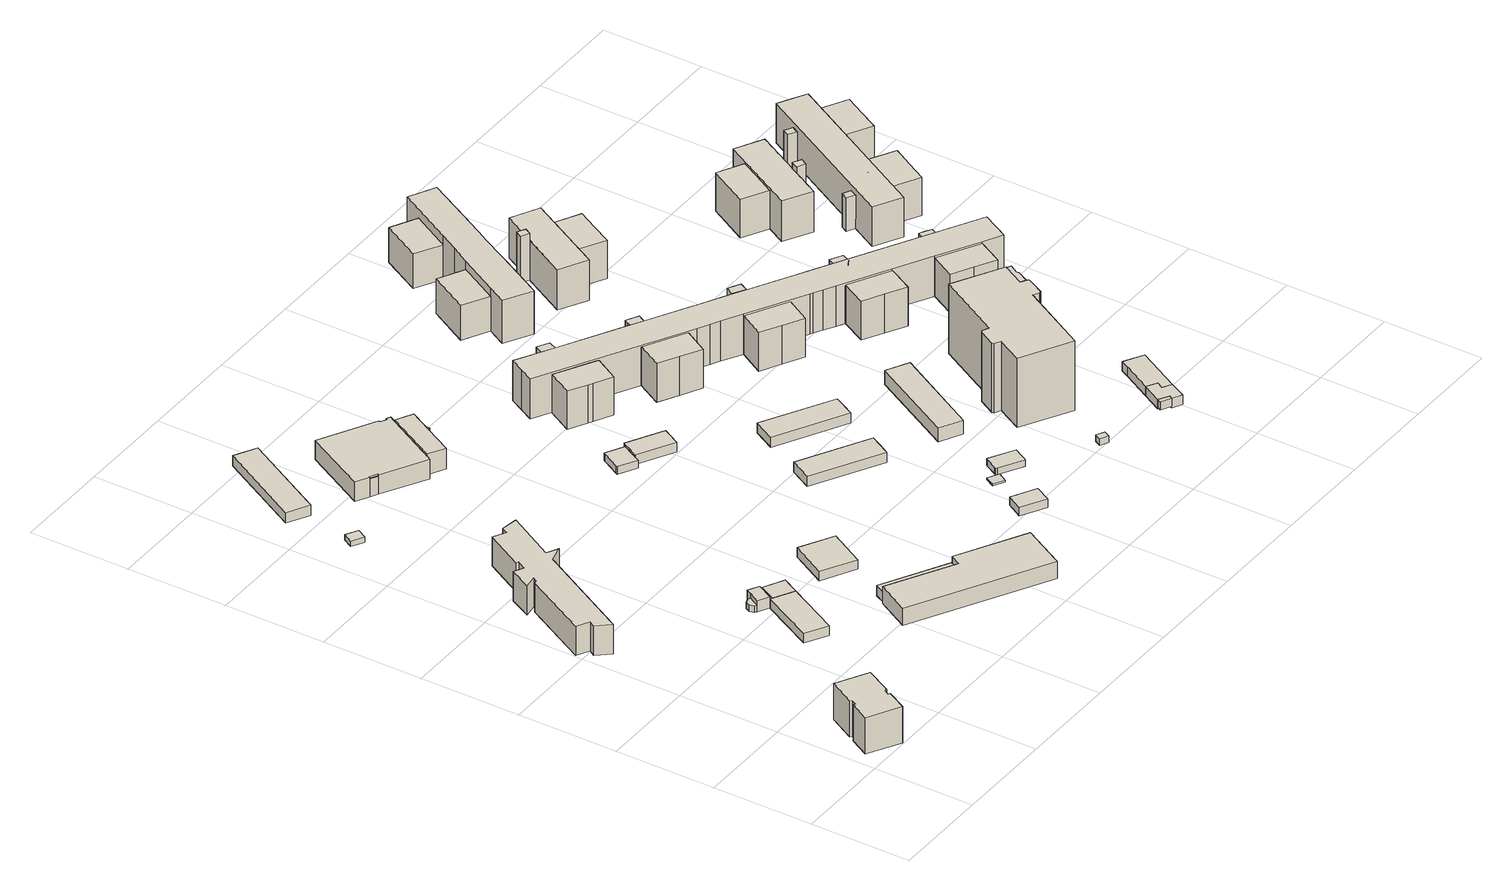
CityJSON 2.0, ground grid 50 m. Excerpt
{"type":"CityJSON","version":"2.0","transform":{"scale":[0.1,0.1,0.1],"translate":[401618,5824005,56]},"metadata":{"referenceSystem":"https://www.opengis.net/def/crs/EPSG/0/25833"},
"CityObjects":{
"building1":{"type":"Building","attributes":{"Gemeindeschluessel":"11000010","function":"31001_9998"},"address":[{"country":"Germany","locality":"Berlin","thoroughfareNumber":"4","thoroughfareName":"Premnitzer Straße"}],"children":["building1-1","building1-2"]},
"building1-1":{"type":"BuildingPart","attributes":{"BezugspunktDach":"2200","measuredHeight":18.89,"storeysAboveGround":6},"parents":["building1"],"geometry":[{"type":"MultiSurface","lod":"1","boundaries":[[[0,1,2,3,4,5,6,7,8,9,10,11]],[[12,13,14,15,16,17,18,19,20,21,22,23]],[[12,23,11,10]],[[13,12,10,9]],[[14,13,9,8]],[[15,14,8,7]],[[16,15,7,6]],[[17,16,6,5]],[[18,17,5,4]],[[24,25,18,4,3]],[[20,26,24,19,3,2]],[[27,28,26,2,1]],[[22,21,1,0]],[[23,22,0,11]],[[29,19,18,25,24]],[[19,24,26,20]],[[21,30,20,31,26,28,27]]]}]},
"building1-2":{"type":"BuildingPart","attributes":{"BezugspunktDach":"2200","measuredHeight":3.45,"storeysAboveGround":6},"parents":["building1"],"geometry":[{"type":"MultiSurface","lod":"1","boundaries":[[[28,32,33,25,24,26]],[[19,18,34,35,21,20]],[[34,18,25,33]],[[35,34,33,32]],[[21,35,32,28]],[[19,36,20,26,24]],[[19,24,25,18]],[[21,28,26,20]]]}]},
"building2":{"type":"Building","attributes":{"Gemeindeschluessel":"11000010","BezugspunktDach":"2200","function":"31001_2100","measuredHeight":15.28,"storeysAboveGround":4},"address":[{"country":"Germany","locality":"Berlin","thoroughfareNumber":"23","thoroughfareName":"Wolfener Straße"}],"geometry":[{"type":"Solid","lod":"1","boundaries":[[[[37,38,39,40,41,42,43,44,45,46,47,48,49,50,51,52,53,54,55]],[[56,57,58,59,60,61,62,63,64,65,66,67,68,69,70,71,72,73,74]],[[56,74,55,54]],[[57,56,54,53]],[[58,57,53,52]],[[59,58,52,51]],[[60,59,51,50]],[[61,60,50,49]],[[62,61,49,48]],[[63,62,48,47]],[[64,63,47,46]],[[65,64,46,45]],[[66,65,45,44]],[[67,66,44,43]],[[68,67,43,42]],[[69,68,42,41]],[[70,69,41,40]],[[71,70,40,39]],[[72,71,39,38]],[[73,72,38,37]],[[74,73,37,55]]]]}]},
"building3":{"type":"Building","attributes":{"Gemeindeschluessel":"11000010","BezugspunktDach":"2200","function":"31001_2100","measuredHeight":4.95,"storeysAboveGround":1},"address":[{"country":"Germany","locality":"Berlin","thoroughfareNumber":"3","thoroughfareName":"Premnitzer Straße"}],"geometry":[{"type":"Solid","lod":"1","boundaries":[[[[75,76,77,78,79]],[[80,81,82,83,84]],[[80,84,79,78]],[[81,80,78,77]],[[82,81,77,76]],[[83,82,76,75]],[[84,83,75,79]]]]}]},
"building4":{"type":"Building","attributes":{"Gemeindeschluessel":"11000010","BezugspunktDach":"2200","function":"31001_2523","measuredHeight":2.77,"storeysAboveGround":1},"address":[{"country":"Germany","locality":"Berlin","thoroughfareNumber":"23 (3)","thoroughfareName":"Wolfener Straße"}],"geometry":[{"type":"Solid","lod":"1","boundaries":[[[[85,86,87,88]],[[89,90,91,92]],[[89,92,88,87]],[[90,89,87,86]],[[91,90,86,85]],[[92,91,85,88]]]]}]},
"building5":{"type":"Building","attributes":{"Gemeindeschluessel":"11000010","function":"31001_2051"},"address":[{"country":"Germany","locality":"Berlin","thoroughfareNumber":"22","thoroughfareName":"Wolfener Straße"}],"children":["building5-1","building5-2"]},
"building5-1":{"type":"BuildingPart","attributes":{"BezugspunktDach":"2200","measuredHeight":5.9,"storeysAboveGround":2},"parents":["building5"],"geometry":[{"type":"MultiSurface","lod":"1","boundaries":[[[93,94,95,96,97]],[[98,99,100,101,102]],[[98,102,103,104,105,106,107,97,96]],[[99,98,96,95]],[[100,99,95,94]],[[101,100,94,93]],[[102,101,93,97]],[[107,106,105,104,103]]]}]},
"building5-2":{"type":"BuildingPart","attributes":{"BezugspunktDach":"2200","measuredHeight":3.31,"storeysAboveGround":2},"parents":["building5"],"geometry":[{"type":"Solid","lod":"1","boundaries":[[[[108,107,106,109,110,111]],[[112,113,105,104,114,115]],[[112,115,111,110]],[[113,112,110,109]],[[105,113,109,106]],[[114,104,107,108]],[[115,114,108,111]],[[104,105,106,107]]]]}]},
"building6":{"type":"Building","attributes":{"Gemeindeschluessel":"11000010","BezugspunktDach":"2200","function":"31001_2120","measuredHeight":5.14,"storeysAboveGround":1},"address":[{"country":"Germany","locality":"Berlin","thoroughfareNumber":"3 (1)","thoroughfareName":"Premnitzer Straße"}],"geometry":[{"type":"Solid","lod":"1","boundaries":[[[[76,116,117,77]],[[118,119,120,121]],[[118,121,77,117]],[[119,118,117,116]],[[120,119,116,76]],[[121,120,76,77]]]]}]},
"building7":{"type":"Building","attributes":{"Gemeindeschluessel":"11000010","BezugspunktDach":"2200","function":"31001_2100","measuredHeight":5.38,"storeysAboveGround":1},"address":[{"country":"Germany","locality":"Berlin","thoroughfareNumber":"5 (3)","thoroughfareName":"Nordring"}],"geometry":[{"type":"Solid","lod":"1","boundaries":[[[[122,123,124,125]],[[126,127,128,129]],[[126,129,125,124]],[[127,126,124,123]],[[128,127,123,122]],[[129,128,122,125]]]]}]},
"building8":{"type":"Building","attributes":{"Gemeindeschluessel":"11000010","function":"31001_2100"},"address":[{"country":"Germany","locality":"Berlin","thoroughfareNumber":"5","thoroughfareName":"Premnitzer Straße"}],"children":["building8-1","building8-2"]},
"building8-1":{"type":"BuildingPart","attributes":{"BezugspunktDach":"2200","measuredHeight":8.94,"storeysAboveGround":2},"parents":["building8"],"geometry":[{"type":"MultiSurface","lod":"1","boundaries":[[[130,131,132,133,134,135,136]],[[137,138,139,140,141,142,143]],[[137,143,136,135]],[[138,137,135,134]],[[144,145,134,133]],[[139,138,146,138,139,147]],[[148,144,139,140,139,133,132]],[[141,140,132,131]],[[142,141,131,130]],[[143,142,130,136]],[[147,139,138,146,145,144]],[[140,139,144,148]]]}]},
"building8-2":{"type":"BuildingPart","attributes":{"BezugspunktDach":"2200","measuredHeight":5.43,"storeysAboveGround":2},"parents":["building8"],"geometry":[{"type":"MultiSurface","lod":"1","boundaries":[[[144,148,149,150,145]],[[151,152,140,139,138]],[[151,138,145,150]],[[152,151,150,149]],[[140,152,149,148]],[[139,140,148,144]],[[138,139,144,145,153]]]}]},
"building9":{"type":"Building","attributes":{"Gemeindeschluessel":"11000010","BezugspunktDach":"2200","function":"31001_2143","measuredHeight":4.86,"storeysAboveGround":1},"address":[{"country":"Germany","locality":"Berlin","thoroughfareNumber":"4","thoroughfareName":"Leunaer Straße"}],"geometry":[{"type":"Solid","lod":"1","boundaries":[[[[154,155,156,157]],[[158,159,160,161]],[[158,161,157,156]],[[159,158,156,155]],[[160,159,155,154]],[[161,160,154,157]]]]}]},
"building10":{"type":"Building","attributes":{"Gemeindeschluessel":"11000010","function":"31001_2111"},"address":[{"country":"Germany","locality":"Berlin","thoroughfareNumber":"25","thoroughfareName":"Wolfener Straße"}],"children":["building10-1","building10-2","building10-3","building10-4","building10-5"]},
"building10-1":{"type":"BuildingPart","attributes":{"BezugspunktDach":"2200","measuredHeight":10.84,"storeysAboveGround":3},"parents":["building10"],"geometry":[{"type":"MultiSurface","lod":"1","boundaries":[[[162,163,164,165,166,167]],[[168,169,170,171,172,173]],[[174,168,173,175,173,168,174,176,167,166]],[[169,168,166,165]],[[170,169,165,164]],[[177,178,170,171,179,171,170,164,163]],[[172,171,163,162]],[[173,172,162,167]],[[180,181,168,174]],[[176,174,168,173,175]],[[179,171,170,178,177]]]}]},
"building10-2":{"type":"BuildingPart","attributes":{"BezugspunktDach":"2200","measuredHeight":10.68,"storeysAboveGround":3},"parents":["building10"],"geometry":[{"type":"Solid","lod":"1","boundaries":[[[[182,178,177]],[[170,183,171]],[[183,170,178,182]],[[171,183,182,177]],[[171,177,178,170]]]]}]},
"building10-3":{"type":"BuildingPart","attributes":{"BezugspunktDach":"2200","measuredHeight":10.04,"storeysAboveGround":3},"parents":["building10"],"geometry":[{"type":"MultiSurface","lod":"1","boundaries":[[[184,185,186,187,188,176,174,180,189,190,191,192,193,194]],[[195,196,197,198,199,181,168,173,200,201,202,203,204,205]],[[195,205,194,193]],[[196,195,193,192]],[[206,207,208,192,191]],[[197,196,209,210]],[[211,206,210,212,198,197,191,190]],[[213,211,190,189]],[[199,198,214,212,215]],[[181,199,189,180]],[[168,181,180,174]],[[200,173,176,188]],[[201,200,188,187]],[[216,217,187,186]],[[218,216,186,185]],[[219,218,203,204,203,185,184]],[[205,204,184,194]],[[210,209,208,207,206]],[[212,210,206,211]],[[215,212,214,211,213]],[[168,174,176,173]],[[202,201,217,216]],[[203,202,216,218]],[[204,203,218,219]]]}]},
"building10-4":{"type":"BuildingPart","attributes":{"BezugspunktDach":"2200","measuredHeight":9.22,"storeysAboveGround":3},"parents":["building10"],"geometry":[{"type":"Solid","lod":"1","boundaries":[[[[217,216,218,219]],[[203,202,201,204]],[[204,201,217,219]],[[203,204,219,218]],[[202,203,218,216]],[[201,202,216,217]]]]}]},
"building10-5":{"type":"BuildingPart","attributes":{"BezugspunktDach":"2200","measuredHeight":9.33,"storeysAboveGround":3},"parents":["building10"],"geometry":[{"type":"MultiSurface","lod":"1","boundaries":[[[211,213,207,206]],[[209,215,212,210]],[[215,209,207,213]],[[209,210,206,207]],[[212,215,213,211]],[[210,212,220,211,206]]]}]},
"building11":{"type":"Building","attributes":{"Gemeindeschluessel":"11000010","BezugspunktDach":"2200","function":"31001_2010","measuredHeight":4.16,"storeysAboveGround":1},"address":[{"country":"Germany","locality":"Berlin","thoroughfareNumber":"24","thoroughfareName":"Wolfener Straße"}],"geometry":[{"type":"Solid","lod":"1","boundaries":[[[[221,222,223,224,225,226,227,228,229,230]],[[231,232,233,234,235,236,237,238,239,240]],[[231,240,230,229]],[[232,231,229,228]],[[233,232,228,227]],[[234,233,227,226]],[[235,234,226,225]],[[236,235,225,224]],[[237,236,224,223]],[[238,237,223,222]],[[239,238,222,221]],[[240,239,221,230]]]]}]},
"building12":{"type":"Building","attributes":{"Gemeindeschluessel":"11000010","BezugspunktDach":"2200","function":"31001_2010","measuredHeight":5.52,"storeysAboveGround":1},"address":[{"country":"Germany","locality":"Berlin","thoroughfareNumber":"24 (1)","thoroughfareName":"Wolfener Straße"}],"geometry":[{"type":"Solid","lod":"1","boundaries":[[[[241,242,243,244,245,246,247,248]],[[249,250,251,252,253,254,255,256]],[[249,256,248,247]],[[250,249,247,246]],[[251,250,246,245]],[[252,251,245,244]],[[253,252,244,243]],[[254,253,243,242]],[[255,254,242,241]],[[256,255,241,248]]]]}]},
"building13":{"type":"Building","attributes":{"Gemeindeschluessel":"11000010","BezugspunktDach":"2200","function":"31001_2523","measuredHeight":4.35,"storeysAboveGround":1},"address":[{"country":"Germany","locality":"Berlin","thoroughfareNumber":"5 (2)","thoroughfareName":"Premnitzer Straße"}],"geometry":[{"type":"Solid","lod":"1","boundaries":[[[[257,258,259,260]],[[261,262,263,264]],[[261,264,260,259]],[[262,261,259,258]],[[263,262,258,257]],[[264,263,257,260]]]]}]},
"building14":{"type":"Building","attributes":{"Gemeindeschluessel":"11000010","BezugspunktDach":"2200","function":"31001_2100","measuredHeight":5.99,"storeysAboveGround":1},"address":[{"country":"Germany","locality":"Berlin","thoroughfareNumber":"3 (1)","thoroughfareName":"Leunaer Straße"}],"geometry":[{"type":"Solid","lod":"1","boundaries":[[[[265,266,267,268,269]],[[270,271,272,273,274]],[[270,274,269,268]],[[271,270,268,267]],[[272,271,267,266]],[[273,272,266,265]],[[274,273,265,269]]]]}]},
"building15":{"type":"Building","attributes":{"Gemeindeschluessel":"11000010","BezugspunktDach":"2200","function":"31001_9998","measuredHeight":1.51,"storeysAboveGround":1},"address":[{"country":"Germany","locality":"Berlin","thoroughfareNumber":"5 (4)","thoroughfareName":"Premnitzer Straße"}],"geometry":[{"type":"Solid","lod":"1","boundaries":[[[[275,276,277,278,279]],[[280,281,282,283,284]],[[280,284,279,278]],[[281,280,278,277]],[[282,281,277,276]],[[283,282,276,275]],[[284,283,275,279]]]]}]},
"building16":{"type":"Building","attributes":{"Gemeindeschluessel":"11000010","BezugspunktDach":"2200","function":"31001_2000","measuredHeight":3.68,"storeysAboveGround":1},"address":[{"country":"Germany","locality":"Berlin","thoroughfareNumber":"5 (3)","thoroughfareName":"Premnitzer Straße"}],"geometry":[{"type":"Solid","lod":"1","boundaries":[[[[285,286,287,288,289,290,291,292,293,294]],[[295,296,297,298,299,300,301,302,303,304]],[[295,304,294,293]],[[296,295,293,292]],[[297,296,292,291]],[[298,297,291,290]],[[299,298,290,289]],[[300,299,289,288]],[[301,300,288,287]],[[302,301,287,286]],[[303,302,286,285]],[[304,303,285,294]]]]}]},
"building17":{"type":"Building","attributes":{"Gemeindeschluessel":"11000010","BezugspunktDach":"2200","function":"31001_2100","measuredHeight":5.95,"storeysAboveGround":1},"address":[{"country":"Germany","locality":"Berlin","thoroughfareNumber":"3 (2)","thoroughfareName":"Leunaer Straße"}],"geometry":[{"type":"Solid","lod":"1","boundaries":[[[[305,306,307,308,309]],[[310,311,312,313,314]],[[310,314,309,308]],[[311,310,308,307]],[[312,311,307,306]],[[313,312,306,305]],[[314,313,305,309]]]]}]},
"building18":{"type":"Building","attributes":{"Gemeindeschluessel":"11000010","BezugspunktDach":"2200","function":"51009_1610","measuredHeight":3.36,"storeysAboveGround":0},"address":[{"country":"Germany","locality":"Berlin"}],"geometry":[{"type":"Solid","lod":"1","boundaries":[[[[315,316,317,318]],[[319,320,321,322]],[[319,322,318,317]],[[320,319,317,316]],[[321,320,316,315]],[[322,321,315,318]]]]}]},
"building19":{"type":"Building","attributes":{"Gemeindeschluessel":"11000010","BezugspunktDach":"2200","function":"31001_2100","measuredHeight":7.31,"storeysAboveGround":1},"address":[{"country":"Germany","locality":"Berlin","thoroughfareNumber":"7 (1)","thoroughfareName":"Leunaer Straße"}],"geometry":[{"type":"Solid","lod":"1","boundaries":[[[[323,324,325,326]],[[327,328,329,330]],[[327,330,326,325]],[[328,327,325,324]],[[329,328,324,323]],[[330,329,323,326]]]]}]},
"building20":{"type":"Building","attributes":{"Gemeindeschluessel":"11000010","function":"31001_2100"},"address":[{"country":"Germany","locality":"Berlin","thoroughfareNumber":"34 (1)","thoroughfareName":"Wolfener Straße"}],"children":["building20-1","building20-2","building20-3","building20-4","building20-5"]},
"building20-1":{"type":"BuildingPart","attributes":{"BezugspunktDach":"2200","measuredHeight":31.68,"storeysAboveGround":5},"parents":["building20"],"geometry":[{"type":"MultiSurface","lod":"1","boundaries":[[[331,332,333,334,335,336,337,338,339,340,341,342,343]],[[344,345,346,347,348,349,350,351,352,353,354,355,356]],[[344,356,343,342]],[[357,358,344,342,341]],[[346,345,341,340]],[[347,346,340,339]],[[348,359,360,361,347,339,338]],[[349,348,338,337]],[[350,349,337,336]],[[351,362,363,364,365,336,335]],[[352,351,335,334]],[[353,352,334,333]],[[354,353,333,332],[354,366,367,353]],[[355,354,332,331]],[[356,355,331,343]],[[345,344,358,357]],[[347,361,360,359]],[[350,368,365,364,363,362]],[[366,354,353,367]]]}]},
"building20-2":{"type":"BuildingPart","attributes":{"BezugspunktDach":"2200","measuredHeight":22.79,"storeysAboveGround":5},"parents":["building20"],"geometry":[{"type":"MultiSurface","lod":"1","boundaries":[[[358,357,369,370]],[[371,345,344,372]],[[371,372,370,369]],[[345,371,369,357]],[[372,344,358,370]],[[373,345,357,358,344]]]}]},
"building20-3":{"type":"BuildingPart","attributes":{"BezugspunktDach":"2200","measuredHeight":22.68,"storeysAboveGround":5},"parents":["building20"],"geometry":[{"type":"Solid","lod":"1","boundaries":[[[[361,360,374,375]],[[376,359,347,377]],[[376,377,375,374]],[[359,376,374,360]],[[377,347,361,375]],[[347,359,360,361]]]]}]},
"building20-4":{"type":"BuildingPart","attributes":{"BezugspunktDach":"2200","measuredHeight":13.51,"storeysAboveGround":5},"parents":["building20"],"geometry":[{"type":"Solid","lod":"1","boundaries":[[[[378,379,367,366]],[[353,380,381,354]],[[380,353,367,379]],[[381,380,379,378]],[[354,381,378,366]],[[353,354,366,367]]]]}]},
"building20-5":{"type":"BuildingPart","attributes":{"BezugspunktDach":"2200","measuredHeight":13.51,"storeysAboveGround":5},"parents":["building20"],"geometry":[{"type":"Solid","lod":"1","boundaries":[[[[382,383,365,364]],[[350,384,385,363]],[[384,350,365,383]],[[385,384,383,382]],[[363,385,382,364]],[[350,363,364,365]]]]}]},
"building21":{"type":"Building","attributes":{"Gemeindeschluessel":"11000010","function":"31001_2100"},"address":[{"country":"Germany","locality":"Berlin","thoroughfareNumber":"32","thoroughfareName":"Wolfener Straße"}],"children":["building21-1","building21-2","building21-3","building21-4","building21-5","building21-6","building21-7","building21-8","building21-9","building21-10","building21-11"]},
"building21-1":{"type":"BuildingPart","attributes":{"BezugspunktDach":"2200","measuredHeight":24.17,"storeysAboveGround":5},"parents":["building21"],"geometry":[{"type":"MultiSurface","lod":"1","boundaries":[[[386,387,388,389,390,391,392,393,394,395,396,397,398,399,400,401,402,403,404,405,406,407,408,409,410,411,412,413,414,415]],[[416,417,418,419,420,421,422,423,424,425,426,427,428,429,430,431,432,433,434,435,436,437,438,439,440,441,442,443,444,445]],[[416,445,415,414]],[[417,416,414,413]],[[446,447,448,417,413,412]],[[419,418,412,411]],[[449,450,419,411,410]],[[421,420,410,409]],[[422,421,409,408]],[[423,422,408,407]],[[426,425,405,404]],[[427,426,404,403]],[[428,427,403,402]],[[429,428,402,401]],[[430,429,401,400]],[[431,430,400,399]],[[432,431,399,398]],[[433,432,398,397]],[[434,433,397,396]],[[435,434,396,395]],[[436,435,395,394]],[[437,436,394,393]],[[438,437,393,392]],[[439,438,392,391]],[[440,439,391,390]],[[441,440,390,389]],[[442,441,389,388]],[[443,442,388,387]],[[444,443,387,386]],[[445,451,452,453,454,455,456,444,386,415]],[[418,448,447,446]],[[457,420,419,450,449]],[[424,423,407,406]],[[458,425,459,460,405]],[[424,461,406,460,462,459]],[[463,453,452,451]],[[463,464,454,453,465]],[[464,456,455,454]]]}]},
"building21-2":{"type":"BuildingPart","attributes":{"BezugspunktDach":"2200","measuredHeight":22.78,"storeysAboveGround":5},"parents":["building21"],"geometry":[{"type":"Solid","lod":"1","boundaries":[[[[466,467,468,469,470,471]],[[441,472,473,474,475,476]],[[441,476,471,470]],[[472,441,470,469]],[[473,472,469,468]],[[474,473,468,467]],[[475,474,467,466]],[[476,475,466,471]]]]}]},
"building21-3":{"type":"BuildingPart","attributes":{"BezugspunktDach":"2200","measuredHeight":21.76,"storeysAboveGround":5},"parents":["building21"],"geometry":[{"type":"MultiSurface","lod":"1","boundaries":[[[477,478,479,480,481,482]],[[483,484,485,425,459,424]],[[483,424,482,481]],[[484,483,481,480]],[[485,484,480,479]],[[425,485,479,478]],[[460,405,478,477]],[[424,406,460,486,477,482]],[[459,425,405,460]],[[459,486,460,406,424,487]]]}]},
"building21-4":{"type":"BuildingPart","attributes":{"BezugspunktDach":"2200","measuredHeight":21.2,"storeysAboveGround":5},"parents":["building21"],"geometry":[{"type":"Solid","lod":"1","boundaries":[[[[449,488,489,490,491,450]],[[492,493,494,495,420,419]],[[492,419,450,491]],[[493,492,491,490]],[[494,493,490,489]],[[495,494,489,488]],[[420,495,488,449]],[[419,420,449,450]]]]}]},
"building21-5":{"type":"BuildingPart","attributes":{"BezugspunktDach":"2200","measuredHeight":22.05,"storeysAboveGround":5},"parents":["building21"],"geometry":[{"type":"Solid","lod":"1","boundaries":[[[[496,497,498,499,500,501]],[[502,503,504,505,506,428]],[[502,428,501,500]],[[503,502,500,499]],[[504,503,499,498]],[[505,504,498,497]],[[506,505,497,496]],[[428,506,496,501]]]]}]},
"building21-6":{"type":"BuildingPart","attributes":{"BezugspunktDach":"2200","measuredHeight":21.98,"storeysAboveGround":5},"parents":["building21"],"geometry":[{"type":"Solid","lod":"1","boundaries":[[[[446,507,508,447]],[[509,510,418,448]],[[509,448,447,508]],[[510,509,508,507]],[[418,510,507,446]],[[448,418,446,447]]]]}]},
"building21-7":{"type":"BuildingPart","attributes":{"BezugspunktDach":"2200","measuredHeight":21.07,"storeysAboveGround":5},"parents":["building21"],"geometry":[{"type":"Solid","lod":"1","boundaries":[[[[511,512,513,514,515,516]],[[517,518,519,429,520,521]],[[517,521,516,515]],[[518,517,515,514]],[[519,518,514,513]],[[429,519,513,512]],[[520,429,512,511]],[[521,520,511,516]]]]}]},
"building21-8":{"type":"BuildingPart","attributes":{"BezugspunktDach":"2200","measuredHeight":22.66,"storeysAboveGround":5},"parents":["building21"],"geometry":[{"type":"Solid","lod":"1","boundaries":[[[[522,523,524,525,526,527]],[[435,528,434,529,530,531]],[[435,531,527,526]],[[528,435,526,525]],[[434,528,525,524]],[[529,434,524,523]],[[530,529,523,522]],[[531,530,522,527]]]]}]},
"building21-9":{"type":"BuildingPart","attributes":{"BezugspunktDach":"2200","measuredHeight":22.24,"storeysAboveGround":5},"parents":["building21"],"geometry":[{"type":"Solid","lod":"1","boundaries":[[[[532,533,534,455,454,453,452,535]],[[451,463,464,456,536,537,538,539]],[[451,539,535,452]],[[536,456,455,534]],[[537,536,534,533]],[[538,537,533,532]],[[539,538,532,535]],[[463,451,452,453]],[[464,463,453,454]],[[456,464,454,455]]]]}]},
"building21-10":{"type":"BuildingPart","attributes":{"BezugspunktDach":"2200","measuredHeight":22.63,"storeysAboveGround":5},"parents":["building21"],"geometry":[{"type":"Solid","lod":"1","boundaries":[[[[540,541,542,543,544,545]],[[546,547,436,548,549,550]],[[546,550,545,544]],[[547,546,544,543]],[[436,547,543,542]],[[548,436,542,541]],[[549,548,541,540]],[[550,549,540,545]]]]}]},
"building21-11":{"type":"BuildingPart","attributes":{"BezugspunktDach":"2200","measuredHeight":22.77,"storeysAboveGround":5},"parents":["building21"],"geometry":[{"type":"Solid","lod":"1","boundaries":[[[[551,552,553,554,555,556]],[[557,558,559,560,561,562]],[[557,562,556,555]],[[558,557,555,554]],[[559,558,554,553]],[[560,559,553,552]],[[561,560,552,551]],[[562,561,551,556]]]]}]},
"building22":{"type":"Building","attributes":{"Gemeindeschluessel":"11000010","function":"31001_9998"},"address":[{"country":"Germany","locality":"Berlin","thoroughfareNumber":"7","thoroughfareName":"Leunaer Straße"}],"children":["building22-1","building22-2"]},
"building22-1":{"type":"BuildingPart","attributes":{"BezugspunktDach":"2200","measuredHeight":36.35,"storeysAboveGround":8},"parents":["building22"],"geometry":[{"type":"MultiSurface","lod":"1","boundaries":[[[563,564,565,566,567,568,569,570,571,572,573,574,575,576,577,578,579,580,581]],[[582,583,584,585,586,587,588,589,590,591,592,593,594,595,596,597,598,599,600]],[[582,600,581,580]],[[583,582,580,579]],[[584,583,579,578]],[[585,584,578,577]],[[586,585,577,576]],[[587,586,576,575]],[[588,587,575,574]],[[589,588,574,573]],[[590,589,573,572]],[[591,590,601,602]],[[592,591,603,602,604]],[[593,592,570,569]],[[594,593,569,568]],[[595,594,568,567]],[[596,595,567,566]],[[597,596,566,565]],[[598,597,565,564]],[[599,598,564,563]],[[600,599,563,581]],[[602,601,572,571]],[[604,602,603,571,570]]]}]},
"building22-2":{"type":"BuildingPart","attributes":{"BezugspunktDach":"2200","measuredHeight":36.25,"storeysAboveGround":8},"parents":["building22"],"geometry":[{"type":"MultiSurface","lod":"1","boundaries":[[[605,606,607,608,609,610,611]],[[601,612,613,614,615,604,602]],[[572,571,611,610]],[[612,601,610,609]],[[613,612,609,608]],[[614,613,608,607]],[[615,614,607,606]],[[604,615,606,605]],[[571,570,605,611]],[[601,602,571,572]],[[616,602,604,570,571]]]}]},
"building23":{"type":"Building","attributes":{"Gemeindeschluessel":"11000010","BezugspunktDach":"2200","function":"51009_1610","measuredHeight":4.33,"storeysAboveGround":0},"address":[{"country":"Germany","locality":"Berlin"}],"geometry":[{"type":"Solid","lod":"1","boundaries":[[[[617,618,619,620]],[[621,622,623,624]],[[621,624,620,619]],[[622,621,619,618]],[[623,622,618,617]],[[624,623,617,620]]]]}]},
"building24":{"type":"Building","attributes":{"Gemeindeschluessel":"11000010","BezugspunktDach":"2200","function":"31001_3090","measuredHeight":4.99,"storeysAboveGround":1},"address":[{"country":"Germany","locality":"Berlin","thoroughfareNumber":"278 (1)","thoroughfareName":"Märkische Allee"}],"geometry":[{"type":"Solid","lod":"1","boundaries":[[[[618,617,625,626,627,628,629,630,619]],[[631,632,633,634,635,636,637,638,639]],[[631,639,619,630]],[[632,631,630,629]],[[633,632,629,628]],[[634,633,628,627]],[[635,634,627,626]],[[636,635,626,625]],[[637,636,625,617]],[[638,637,617,618]],[[639,638,618,619]]]]}]},
"building25":{"type":"Building","attributes":{"Gemeindeschluessel":"11000010","BezugspunktDach":"2200","function":"51009_1610","measuredHeight":4.92,"storeysAboveGround":0},"address":[{"country":"Germany","locality":"Berlin"}],"geometry":[{"type":"Solid","lod":"1","boundaries":[[[[640,641,642,643,644,645,646]],[[647,648,649,634,633,632,631]],[[647,631,646,645]],[[648,647,645,644]],[[649,648,644,643]],[[634,649,643,642]],[[633,634,642,641]],[[632,633,641,640]],[[631,632,640,646]]]]}]},
"building26":{"type":"Building","attributes":{"Gemeindeschluessel":"11000010","function":"31001_2100"},"address":[{"country":"Germany","locality":"Berlin","thoroughfareNumber":"34 (2)","thoroughfareName":"Wolfener Straße"}],"children":["building26-1","building26-2","building26-3"]},
"building26-1":{"type":"BuildingPart","attributes":{"BezugspunktDach":"2200","measuredHeight":24.43,"storeysAboveGround":5},"parents":["building26"],"geometry":[{"type":"MultiSurface","lod":"1","boundaries":[[[650,651,652,653]],[[654,655,656,657]],[[654,658,659,652]],[[657,653,660,661]],[[655,654,652,651]],[[656,662,663,664,665,666,655,651,650]],[[657,656,650,653]],[[661,660,659,658]],[[667,664,663,662]],[[666,665,664,667]]]}]},
"building26-2":{"type":"BuildingPart","attributes":{"BezugspunktDach":"2200","measuredHeight":22.28,"storeysAboveGround":5},"parents":["building26"],"geometry":[{"type":"Solid","lod":"1","boundaries":[[[[668,669,670,665,664,663]],[[667,666,671,672,673,662]],[[671,666,665,670]],[[672,671,670,669]],[[673,672,669,668]],[[662,673,668,663]],[[667,662,663,664]],[[666,667,664,665]]]]}]},
"building26-3":{"type":"BuildingPart","attributes":{"BezugspunktDach":"2200","measuredHeight":24.43,"storeysAboveGround":5},"parents":["building26"],"geometry":[{"type":"MultiSurface","lod":"1","boundaries":[[[674,675,676,677]],[[678,658,661,679]],[[678,679,677,676]],[[658,678,676,675]],[[660,659,675,674]],[[679,661,674,677]],[[661,658,659,660]]]}]},
"building27":{"type":"Building","attributes":{"Gemeindeschluessel":"11000010","BezugspunktDach":"2200","function":"51009_1610","measuredHeight":13.22,"storeysAboveGround":0},"address":[{"country":"Germany","locality":"Berlin"}],"geometry":[{"type":"Solid","lod":"1","boundaries":[[[[680,681,682,683,684]],[[615,685,686,687,604]],[[615,604,684,683]],[[685,615,683,682]],[[686,685,682,681]],[[687,686,681,680]],[[604,687,680,684]]]]}]},
"building28":{"type":"Building","attributes":{"Gemeindeschluessel":"11000010","function":"31001_2100"},"address":[{"country":"Germany","locality":"Berlin","thoroughfareNumber":"32 (2)","thoroughfareName":"Wolfener Straße"}],"children":["building28-1","building28-2","building28-3"]},
"building28-1":{"type":"BuildingPart","attributes":{"BezugspunktDach":"2200","measuredHeight":24.58,"storeysAboveGround":5},"parents":["building28"],"geometry":[{"type":"MultiSurface","lod":"1","boundaries":[[[688,689,690,691]],[[692,693,694,695]],[[692,696,697,698,699,700,695,691,690]],[[693,692,690,689]],[[694,701,702,688]],[[693,689,703,704]],[[695,694,688,691]],[[705,698,697,696]],[[705,700,699,698]],[[704,703,702,701]]]}]},
"building28-2":{"type":"BuildingPart","attributes":{"BezugspunktDach":"2200","measuredHeight":22.32,"storeysAboveGround":5},"parents":["building28"],"geometry":[{"type":"MultiSurface","lod":"1","boundaries":[[[699,698,697,706,707]],[[708,696,705,700,709]],[[708,709,707,706]],[[696,708,706,697]],[[709,700,699,707]],[[705,710,696,697,698]],[[700,705,698,699]]]}]},
"building28-3":{"type":"BuildingPart","attributes":{"BezugspunktDach":"2200","measuredHeight":24.58,"storeysAboveGround":5},"parents":["building28"],"geometry":[{"type":"MultiSurface","lod":"1","boundaries":[[[711,712,713,714]],[[704,715,716,701]],[[703,702,714,713]],[[715,704,713,712]],[[716,715,712,711]],[[701,716,711,714]],[[704,701,702,703]]]}]},
"building29":{"type":"Building","attributes":{"Gemeindeschluessel":"11000010","function":"31001_2100"},"address":[{"country":"Germany","locality":"Berlin","thoroughfareNumber":"32 (1)","thoroughfareName":"Wolfener Straße"}],"children":["building29-1","building29-2","building29-3","building29-4","building29-5"]},
"building29-1":{"type":"BuildingPart","attributes":{"BezugspunktDach":"2200","measuredHeight":24.07,"storeysAboveGround":5},"parents":["building29"],"geometry":[{"type":"MultiSurface","lod":"1","boundaries":[[[717,718,719,720,721]],[[722,723,724,725,726]],[[722,727,728,729,730,731,732,733,734,735,726,721,720]],[[723,722,720,719]],[[724,723,719,718]],[[725,724,718,717]],[[726,725,717,721]],[[735,734,733,732]],[[731,730,729,728,727]]]}]},
"building29-2":{"type":"BuildingPart","attributes":{"BezugspunktDach":"2200","measuredHeight":22.39,"storeysAboveGround":5},"parents":["building29"],"geometry":[{"type":"Solid","lod":"1","boundaries":[[[[736,737,738,739,740,741]],[[742,743,744,745,746,747]],[[742,747,741,740]],[[743,742,740,739]],[[744,743,739,738]],[[745,744,738,737]],[[746,745,737,736]],[[747,746,736,741]]]]}]},
"building29-3":{"type":"BuildingPart","attributes":{"BezugspunktDach":"2200","measuredHeight":22.45,"storeysAboveGround":5},"parents":["building29"],"geometry":[{"type":"Solid","lod":"1","boundaries":[[[[748,749,750,751,752,753]],[[754,755,756,757,758,759]],[[754,759,753,752]],[[755,754,752,751]],[[756,755,751,750]],[[757,756,750,749]],[[758,757,749,748]],[[759,758,748,753]]]]}]},
"building29-4":{"type":"BuildingPart","attributes":{"BezugspunktDach":"2200","measuredHeight":17.55,"storeysAboveGround":5},"parents":["building29"],"geometry":[{"type":"Solid","lod":"1","boundaries":[[[[734,733,760,761]],[[762,732,735,763]],[[762,763,761,760]],[[732,762,760,733]],[[763,735,734,761]],[[735,732,733,734]]]]}]},
"building29-5":{"type":"BuildingPart","attributes":{"BezugspunktDach":"2200","measuredHeight":17.55,"storeysAboveGround":5},"parents":["building29"],"geometry":[{"type":"Solid","lod":"1","boundaries":[[[[729,728,764,765]],[[766,727,730,767]],[[766,767,765,764]],[[727,766,764,728]],[[767,730,729,765]],[[730,727,728,729]]]]}]}
},
"vertices":[
[225,4,193],[279,103,193],[270,108,193],[286,136,193],[295,131,193],[365,260,193],[209,347,193],[137,217,193],[148,211,193],[133,184,193],[122,190,193],[68,92,193],[122,190,4],[133,184,4],[148,211,4],[137,217,4],[209,347,4],[365,260,4],[295,131,4],[286,136,4],[270,108,4],[279,103,4],[225,4,4],[68,92,4],[286,136,39],[295,131,39],[270,108,39],[279,103,30],[279,103,39],[286,136,25],[278,103,4],[270,108,19],
[285,99,39],[301,128,39],[301,128,4],[285,99,4],[285,135,4],
[67,1501,158],[49,1470,158],[104,1407,158],[370,1891,158],[454,1912,158],[397,1943,158],[532,2185,158],[450,2198,158],[434,2167,158],[372,2201,158],[265,2008,158],[275,2002,158],[251,1958,158],[203,1984,158],[145,1875,158],[211,1884,158],[199,1863,158],[182,1860,158],[4,1535,158],[182,1860,5],[199,1863,5],[211,1884,5],[145,1875,5],[203,1984,5],[251,1958,5],[275,2002,5],[265,2008,5],[372,2201,5],[434,2167,5],[450,2198,5],[532,2185,5],[397,1943,5],[454,1912,5],[370,1891,5],[104,1407,5],[49,1470,5],[67,1501,5],[4,1535,5],
[716,699,64],[855,962,64],[757,1016,64],[747,1022,64],[607,759,64],[747,1022,14],[757,1016,14],[855,962,14],[716,699,14],[607,759,14],
[215,2752,38],[243,2801,38],[183,2835,38],[155,2786,38],[183,2835,11],[243,2801,11],[215,2752,11],[155,2786,11],
[747,1025,73],[790,1104,73],[737,1133,73],[723,1107,73],[693,1054,73],[723,1107,14],[737,1133,14],[790,1104,14],[747,1025,14],[693,1054,14],[693,1054,33],[693,1054,16],[723,1107,16],[723,1107,49],[693,1054,49],
[683,1060,49],[712,1113,49],[688,1106,49],[676,1084,49],[688,1106,16],[712,1113,16],[683,1060,16],[676,1084,16],
[900,1045,64],[801,1098,64],[801,1098,12],[900,1045,12],[855,962,12],[757,1016,12],
[261,3059,61],[496,3484,61],[389,3542,61],[154,3118,61],[389,3542,7],[496,3484,7],[261,3059,7],[154,3118,7],
[1610,115,100],[1729,330,100],[1397,514,100],[1367,461,100],[1050,637,100],[1044,641,100],[954,478,100],[1044,641,11],[1050,637,11],[1367,461,11],[1397,514,11],[1729,330,11],[1610,115,11],[954,478,11],[1367,461,65],[1050,637,65],[1050,637,46],[1367,461,47],[1397,514,65],
[1399,517,65],[1080,693,65],[1080,693,11],[1399,517,11],[1050,637,43],
[1197,868,64],[1295,1045,64],[1131,1135,64],[1034,958,64],[1131,1135,15],[1295,1045,15],[1197,868,15],[1034,958,15],
[854,2753,129],[930,2893,129],[944,2919,129],[993,3009,129],[911,3054,129],[771,2799,129],[911,3054,20],[993,3009,20],[944,2919,20],[930,2893,20],[854,2753,20],[771,2799,20],[911,3054,121],[771,2799,54],[771,2799,121],[930,2893,127],[944,2919,127],[930,2893,38],[929,3086,121],[929,3086,20],
[947,2897,127],[947,2897,20],
[500,2913,121],[503,2919,121],[541,2899,121],[539,2892,121],[755,2771,121],[910,3096,121],[907,3088,121],[875,3105,121],[878,3113,121],[607,3261,121],[437,2949,121],[607,3261,20],[878,3113,20],[875,3105,20],[907,3088,20],[910,3096,20],[755,2771,20],[539,2892,20],[541,2899,20],[503,2919,20],[500,2913,20],[437,2949,20],[875,3105,114],[878,3113,114],[878,3113,42],[878,3113,21],[875,3105,21],[907,3088,114],[907,3088,21],[910,3096,114],[907,3088,46],[910,3096,21],[541,2899,113],[539,2892,113],[503,2919,113],[500,2913,113],
[907,3088,91],
[1318,2072,54],[1321,2078,54],[1330,2094,54],[1329,2094,54],[1370,2169,54],[1374,2175,54],[1285,2224,54],[1282,2218,54],[1232,2127,54],[1229,2122,54],[1232,2127,14],[1282,2218,14],[1285,2224,14],[1374,2175,14],[1370,2169,14],[1329,2094,14],[1330,2094,14],[1321,2078,14],[1318,2072,14],[1229,2122,14],
[1330,2094,66],[1506,1997,66],[1531,2041,66],[1555,2086,66],[1379,2183,66],[1374,2175,66],[1354,2139,66],[1329,2094,66],[1354,2139,16],[1374,2175,16],[1379,2183,16],[1555,2086,16],[1531,2041,16],[1506,1997,16],[1330,2094,16],[1329,2094,16],
[2035,441,54],[2080,521,54],[1960,587,54],[1916,509,54],[1960,587,11],[2080,521,11],[2035,441,11],[1916,509,11],
[1935,1201,67],[1965,1255,67],[1995,1309,67],[1656,1496,67],[1597,1388,67],[1656,1496,15],[1995,1309,15],[1965,1255,15],[1935,1201,15],[1597,1388,15],
[2093,697,21],[2120,743,21],[2093,758,21],[2066,773,21],[2040,727,21],[2066,773,12],[2093,758,12],[2120,743,12],[2093,697,12],[2040,727,12],
[2125,756,44],[2242,691,44],[2247,700,44],[2261,727,44],[2278,756,44],[2283,765,44],[2158,835,44],[2152,826,44],[2122,770,44],[2117,760,44],[2122,770,10],[2152,826,10],[2158,835,10],[2283,765,10],[2278,756,10],[2261,727,10],[2247,700,10],[2242,691,10],[2125,756,10],[2117,760,10],
[2096,1490,68],[2126,1544,68],[2155,1598,68],[1816,1786,68],[1757,1678,68],[1816,1786,16],[2155,1598,16],[2126,1544,16],[2096,1490,16],[1757,1678,16],
[2585,487,45],[2602,518,45],[2563,539,45],[2546,509,45],[2563,539,11],[2602,518,11],[2585,487,11],[2546,509,11],
[2295,1044,85],[2532,1471,85],[2424,1530,85],[2189,1103,85],[2424,1530,12],[2532,1471,12],[2295,1044,12],[2189,1103,12],
[1920,2998,236],[2041,3219,236],[2059,3253,236],[2130,3384,236],[2139,3400,236],[2219,3546,236],[2341,3771,236],[2212,3839,236],[2050,3549,236],[1998,3456,236],[1948,3365,236],[1837,3166,236],[1785,3073,236],[1837,3166,10],[1948,3365,10],[1998,3456,10],[2050,3549,10],[2212,3839,10],[2341,3771,10],[2219,3546,10],[2139,3400,10],[2130,3384,10],[2059,3253,10],[2041,3219,10],[1920,2998,10],[1785,3073,10],[1948,3365,191],[1837,3166,191],[2160,3745,10],[2160,3745,191],[2050,3549,191],[2204,3520,10],[2201,3513,10],[2201,3513,145],[2219,3546,145],[2041,3219,145],[2059,3253,145],[2219,3546,93],
[1819,3434,191],[1709,3236,191],[1819,3434,10],[1709,3236,10],[1892,3266,10],
[2030,3814,191],[1921,3618,191],[2030,3814,10],[1921,3618,10],
[2080,3197,145],[2100,3230,145],[2100,3230,10],[2080,3197,10],
[2243,3489,145],[2261,3523,145],[2261,3523,10],[2243,3489,10],
[2083,2269,223],[2138,2238,223],[2184,2213,223],[2281,2159,223],[2564,2003,223],[2576,1996,223],[2620,1972,223],[2673,1942,223],[2913,1810,223],[3093,1710,223],[3293,1599,223],[3387,1548,223],[3414,1597,223],[3424,1616,223],[3462,1685,223],[3252,1801,223],[2816,2042,223],[2696,2108,223],[2649,2134,223],[2440,2250,223],[2379,2284,223],[2319,2317,223],[2244,2358,223],[2214,2375,223],[2006,2490,223],[1946,2523,223],[1628,2699,223],[1448,2799,223],[1411,2730,223],[1373,2661,223],[1411,2730,13],[1448,2799,13],[1628,2699,13],[1946,2523,13],[2006,2490,13],[2214,2375,13],[2244,2358,13],[2319,2317,13],[2379,2284,13],[2440,2250,13],[2649,2134,13],[2696,2108,13],[2816,2042,13],[3252,1801,13],[3462,1685,13],[3424,1616,13],[3414,1597,13],[3387,1548,13],[3293,1599,13],[3093,1710,13],[2913,1810,13],[2673,1942,13],[2620,1972,13],[2576,1996,13],[2564,2003,13],[2281,2159,13],[2184,2213,13],[2138,2238,13],[2083,2269,13],[1373,2661,13],[1628,2699,222],[1569,2732,222],[1569,2732,13],[2006,2490,220],[1946,2523,220],[1464,2611,13],[1464,2611,213],[1554,2561,213],[1574,2550,213],[1664,2500,213],[1664,2500,13],[2006,2490,171],[2440,2250,119],[2410,2267,13],[2410,2267,223],[2379,2284,118],[2410,2267,145],[1554,2561,13],[1574,2550,13],[1554,2561,103],
[2309,1981,216],[2408,1926,216],[2478,2050,216],[2410,2157,216],[2281,2159,216],[2209,2036,216],[2410,2157,13],[2478,2050,13],[2408,1926,13],[2309,1981,13],[2209,2036,13],
[2410,2267,225],[2440,2250,225],[2461,2290,225],[2431,2307,225],[2401,2323,225],[2379,2284,225],[2401,2323,13],[2431,2307,13],[2461,2290,13],[2410,2267,152],[2403,2270,13],
[2017,2510,220],[2028,2529,220],[1968,2562,220],[1957,2543,220],[1957,2543,13],[1968,2562,13],[2028,2529,13],[2017,2510,13],
[2823,1979,213],[2876,2009,213],[2896,2050,213],[2867,2066,213],[2837,2083,213],[2816,2042,213],[2837,2083,13],[2867,2066,13],[2896,2050,13],[2876,2009,13],[2823,1979,13],
[1648,2739,222],[1590,2771,222],[1590,2771,13],[1648,2739,13],
[3204,1782,208],[3252,1801,208],[3274,1841,208],[3246,1857,208],[3217,1873,208],[3195,1832,208],[3217,1873,13],[3246,1857,13],[3274,1841,13],[3204,1782,13],[3195,1832,13],
[3125,1530,216],[3225,1474,216],[3293,1599,216],[3221,1707,216],[3093,1710,216],[3024,1586,216],[3221,1707,13],[3225,1474,13],[3125,1530,13],[3024,1586,13],
[1485,2437,213],[1505,2425,213],[1594,2376,213],[1395,2486,213],[1594,2376,13],[1505,2425,13],[1485,2437,13],[1395,2486,13],
[2745,1740,216],[2844,1685,216],[2913,1810,216],[2841,1917,216],[2713,1920,216],[2646,1795,216],[2713,1920,13],[2841,1917,13],[2844,1685,13],[2745,1740,13],[2646,1795,13],
[1874,2221,216],[1973,2166,216],[2044,2290,216],[1974,2398,216],[1845,2400,216],[1775,2276,216],[1845,2400,13],[1974,2398,13],[2044,2290,13],[1973,2166,13],[1874,2221,13],[1775,2276,13],
[2708,741,374],[2896,1081,374],[2925,1064,374],[2937,1067,374],[2983,1151,374],[2981,1156,374],[2979,1160,374],[2973,1164,374],[2949,1178,374],[3008,1285,374],[3012,1292,374],[2769,1427,374],[2588,1101,374],[2556,1117,374],[2546,1113,374],[2501,1031,374],[2503,1021,374],[2534,1004,374],[2464,877,374],[2534,1004,11],[2503,1021,11],[2501,1031,11],[2546,1113,11],[2556,1117,11],[2588,1101,11],[2769,1427,11],[3012,1292,11],[3008,1285,11],[2949,1178,11],[2973,1164,11],[2979,1160,11],[2981,1156,11],[2983,1151,11],[2937,1067,11],[2925,1064,11],[2896,1081,11],[2708,741,11],[2464,877,11],[3008,1285,13],[2949,1178,13],[2949,1178,254],[2973,1164,13],
[2973,1164,376],[2999,1213,376],[3004,1222,376],[3000,1231,376],[3027,1275,376],[3008,1285,376],[2949,1178,376],[3027,1275,13],[3000,1231,13],[3004,1222,13],[2999,1213,13],[2949,1178,121],
[2962,411,51],[2971,428,51],[2923,456,51],[2913,439,51],[2923,456,8],[2971,428,8],[2962,411,8],[2913,439,8],
[3008,385,51],[3013,394,51],[3052,466,51],[3007,491,51],[3026,524,51],[2976,553,51],[2976,553,1],[3026,524,1],[3007,491,1],[3052,466,1],[3013,394,1],[3008,385,1],[2962,411,1],[2971,428,1],[2923,456,1],
[3026,524,50],[3007,491,50],[3052,466,50],[3173,687,50],[3078,739,50],[3057,699,50],[2976,553,50],[3057,699,1],[3078,739,1],[3173,687,1],
[2258,2935,223],[2472,3325,223],[2335,3397,223],[2122,3011,223],[2335,3397,13],[2472,3325,13],[2258,2935,13],[2122,3011,13],[2261,3263,13],[2261,3263,223],[2244,3232,223],[2244,3232,13],[2310,3030,13],[2310,3030,212],[2364,3129,212],[2419,3229,212],[2419,3229,13],[2364,3129,13],
[2437,2961,212],[2491,3061,212],[2546,3161,212],[2546,3161,13],[2491,3061,13],[2437,2961,13],
[2244,3232,258],[2261,3263,258],[2223,3284,258],[2205,3252,258],[2223,3284,13],[2205,3252,13],
[2979,1160,145],[2981,1156,145],[3010,1207,145],[2999,1213,145],[2973,1164,145],[3010,1207,13],[2981,1156,13],[2979,1160,13],
[3213,2409,224],[3427,2800,224],[3293,2873,224],[3078,2485,224],[3293,2873,12],[3427,2800,12],[3213,2409,12],[3078,2485,12],[3242,2780,12],[3242,2780,212],[3187,2680,212],[3131,2580,212],[3131,2580,12],[3288,2546,12],[3288,2546,224],[3306,2579,224],[3306,2579,12],[3187,2680,12],
[3116,2848,212],[3005,2649,212],[3116,2848,12],[3005,2649,12],[3201,2705,12],
[3328,2524,258],[3345,2556,258],[3306,2579,258],[3288,2546,258],[3345,2556,12],[3328,2524,12],
[3393,2064,220],[3818,2833,220],[3751,2870,220],[3684,2907,220],[3259,2139,220],[3684,2907,12],[3751,2870,12],[3818,2833,12],[3393,2064,12],[3259,2139,12],[3610,2774,12],[3610,2774,188],[3591,2740,188],[3591,2740,12],[3594,2744,12],[3351,2306,12],[3351,2306,188],[3333,2272,188],[3333,2272,12],
[3571,2088,212],[3626,2188,212],[3681,2287,212],[3555,2357,212],[3450,2285,212],[3445,2158,212],[3450,2285,12],[3555,2357,12],[3681,2287,12],[3626,2188,12],[3571,2088,12],[3445,2158,12],
[3780,2469,212],[3835,2569,212],[3890,2669,212],[3765,2737,212],[3660,2666,212],[3655,2538,212],[3660,2666,12],[3765,2737,12],[3890,2669,12],[3835,2569,12],[3780,2469,12],[3655,2538,12],
[3311,2327,188],[3293,2295,188],[3311,2327,12],[3293,2295,12],
[3571,2795,188],[3553,2763,188],[3571,2795,12],[3553,2763,12]
]}
